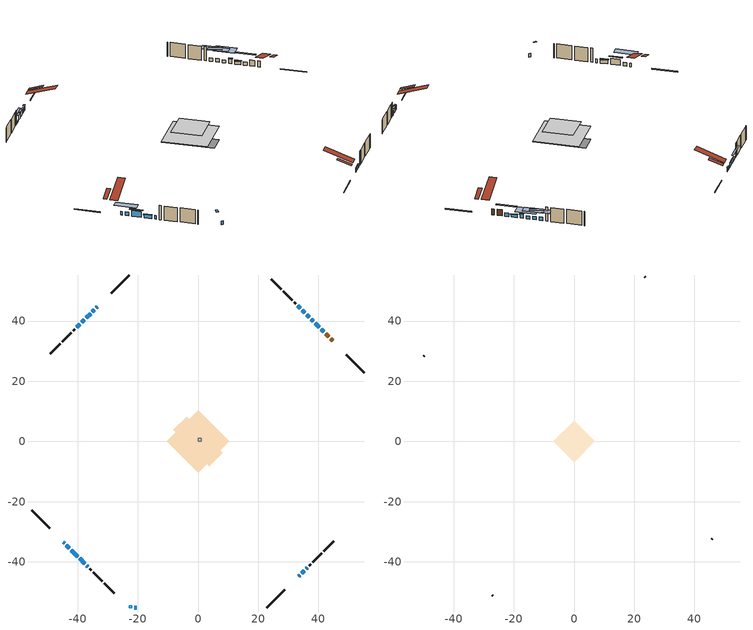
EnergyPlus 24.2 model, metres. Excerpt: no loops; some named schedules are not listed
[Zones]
conditioned space
 floor outside (Floor1 construction): -3.47,0 0,3.47 3.47,0 0,-3.47 z0
 floor adiabatic (AdiabaticFloorConstruction): -10.45,0 0,10.45 10.45,0 0,-10.45 z2.44
 floor foundation (Slab1 construction): -8.19,3.82 -3.82,8.19 8.19,-3.82 3.82,-8.19 z0
 wall outside (RimJoist1 construction): 22.91,-55.31 28.89,-49.33 / -55.31,-22.91 -49.33,-28.89 / -22.91,55.31 -28.89,49.33 / 55.31,22.91 49.33,28.89 z0:0.3
 wall outside (AdiabaticWallConstruction 1): 44.72,33.5 44.15,34.07 / 43.49,34.73 42.42,35.8 z0:2.03
 wall outside (AdiabaticWallConstruction): -44.72,-33.5 -44.34,-33.87 / -43.69,-34.53 -42.83,-35.39 / -39.36,-38.86 -37.63,-40.58 / -36.98,-41.24 -36.56,-41.65 / -21.12,-55.31 -20.35,-55.31 z0:1.22; 41.76,36.46 40.93,37.28 / 35.4,42.82 34.61,43.61 / 33.95,44.26 33.13,45.09 z0:1.17; -33.5,44.72 -33.79,44.43 / 33.5,-44.72 33.79,-44.43 / 34.44,-43.78 35.27,-42.95 / 38.33,39.89 37.54,40.68 z0:1.47; 40.28,37.94 38.98,39.23 / 35.92,-42.29 36.32,-41.9 / 36.88,41.33 36.06,42.16 z0:1.02; -34.44,43.78 -35.05,43.16 z0:1.07; -35.71,42.51 -37.08,41.14 / -37.73,40.48 -38.63,39.58 z0:1.52; -42.17,-36.05 -40.01,-38.2 z0:2.03; -39.29,38.93 -40.33,37.89 z0:0.46
 wall outside (Wall1 construction): 36.98,-41.24 37.46,-40.76 / -35.91,-42.31 -35.43,-42.79 / -40.99,37.23 -41.47,36.75 / 32.47,45.75 31.99,46.23 z0:4.88
 wall outside (Wall2 construction): 38.11,-40.1 41.08,-37.14 / -34.77,-43.45 -31.8,-46.42 / -42.12,36.09 -45.09,33.12 / 31.33,46.88 28.36,49.85 z0:4.88
 wall outside (Wall3 construction): 41.74,-36.48 45.12,-33.1 / -31.14,-47.07 -27.76,-50.45 / -45.75,32.47 -49.13,29.09 / 27.71,50.51 24.33,53.89 z0:4.88
 window (WindowConstruction 17): -44.72,-33.5 -44.35,-33.87 z0:1.22
 window (WindowConstruction 4): 41.76,36.46 40.93,37.28 z0:1.17
 window (WindowConstruction 5): -43.69,-34.53 -42.83,-35.39 z0:1.22
 window (WindowConstruction 6): -33.5,44.72 -33.78,44.43 z0:1.47
 window (WindowConstruction 7): 40.28,37.94 38.98,39.23 z0:1.01
 window (WindowConstruction 8): -34.44,43.77 -35.05,43.16 z0:1.07
 window (WindowConstruction 9): -35.71,42.51 -37.08,41.14 z0:1.52
 window (WindowConstruction 10): -37.73,40.48 -38.63,39.59 z0:1.52
 window (WindowConstruction 11): 33.5,-44.72 33.78,-44.43 z0:1.47
 window (WindowConstruction 12): 34.44,-43.77 35.27,-42.95 z0:1.47
 window (WindowConstruction 13): 35.92,-42.29 36.32,-41.9 z0:1.01
 window (WindowConstruction 14): -42.17,-36.05 -40.01,-38.2 z0:2.03
 window (WindowConstruction 15): -39.36,-38.86 -37.63,-40.58 z0:1.22
 window (WindowConstruction 16): 38.33,39.89 37.54,40.68 z0:1.47
 window (WindowConstruction 18): -36.98,-41.24 -36.56,-41.65 z0:1.22
 window (WindowConstruction 19): -21.12,-55.31 -20.36,-55.31 z0:1.22
 window (WindowConstruction): 36.88,41.34 36.06,42.16 z0:1.01
 window (WindowConstruction 1): 35.4,42.82 34.61,43.61 z0:1.17
 window (WindowConstruction 2): 33.95,44.26 33.13,45.09 z0:1.17
 window (WindowConstruction 3): -39.29,38.93 -40.33,37.89 z0:0.46
 door (Door): 44.72,33.5 44.15,34.07 z0:2.03
 door (Door 1): 43.49,34.73 42.42,35.8 z0:2.03
 ceiling adiabatic (AdiabaticFloorConstruction): 0,-10.45 10.45,0 0,10.45 -10.45,0 z2.44
 roof outside (Roof1 construction): 30.4,-47.82,4.88 27.17,-44.6,6.4 26.32,-45.45,6.4 29.55,-48.67,4.88; -47.82,-30.4,4.88 -44.6,-27.17,6.4 -45.45,-26.32,6.4 -48.67,-29.55,4.88; -30.4,47.82,4.88 -27.17,44.6,6.4 -26.32,45.45,6.4 -29.55,48.67,4.88; 47.82,30.4,4.88 44.6,27.17,6.4 45.45,26.32,6.4 48.67,29.55,4.88
 roof outside (AdiabaticRoofConstruction): -22.05,-55.31,4.88 -22.05,-54.49,5.15 -22.91,-54.49,5.15 -22.91,-55.31,4.88
 skylight (SkylightConstruction): -22.05,-55.31,4.88 -22.05,-54.49,5.15 -22.91,-54.49,5.15 -22.91,-55.31,4.88
furnace airloop ret air zone
 floor adiabatic (AdiabaticConst): 0,0 0,1 1,1 1,0 z0
 wall adiabatic (AdiabaticConst): 0,1 0,0 1,0 1,1 0,1 z0:1
 ceiling adiabatic (AdiabaticConst): 1,0 1,1 0,1 0,0 z1
attic - vented
 floor to conditioned space (Floor2 construction Reversed): -6.97,0 0,6.97 6.97,0 0,-6.97 z4.88
 wall outside (Wall4 construction): 45.78,-32.44 45.88,-32.34 / -27.11,-51.11 -27,-51.21 / -49.79,28.43 -49.89,28.32 / 23.67,54.55 23.57,54.65 z0:4.88
 roof outside (Roof2 construction): 32.84,-45.38,4.88 26.05,-38.59,8.08 24.27,-40.38,8.08 31.05,-47.16,4.88; -45.38,-32.84,4.88 -38.59,-26.05,8.08 -40.38,-24.27,8.08 -47.16,-31.05,4.88; -32.84,45.38,4.88 -26.05,38.59,8.08 -24.27,40.38,8.08 -31.05,47.16,4.88; 45.38,32.84,4.88 38.59,26.05,8.08 40.38,24.27,8.08 47.16,31.05,4.88
shading: 39,39.22 43.7,34.52 44.13,34.95 39.43,39.65 z3.91; -40.67,-37.55 -45.85,-32.37 -47.57,-34.1 -42.4,-39.27 z4.27; -33.89,44.33 -33.39,44.82 -33.82,45.25 -34.32,44.76 z1.62; 38.88,39.34 40.38,37.83 40.81,38.26 39.31,39.77 z1.16; -35.16,43.06 -34.34,43.88 -34.77,44.31 -35.59,43.49 z1.22; -37.18,41.04 -35.6,42.61 -36.03,43.04 -37.61,41.47 z1.67; -38.74,39.48 -37.63,40.59 -38.06,41.02 -39.17,39.91 z1.67; 33.89,-44.33 33.39,-44.82 33.82,-45.25 34.32,-44.76 z1.62; 35.37,-42.84 34.34,-43.88 34.77,-44.31 35.8,-43.27 z1.62; 36.42,-41.79 35.82,-42.4 36.25,-42.83 36.86,-42.22 z1.16; -39.58,-38.63 -42.6,-35.62 -43.03,-36.05 -40.01,-39.06 z2.64; -37.53,-40.69 -39.46,-38.75 -39.89,-39.18 -37.96,-41.12 z1.37; 37.43,40.78 38.43,39.78 38.86,40.21 37.86,41.21 z1.62; 34.12,44.1 38.82,39.4 41.41,41.99 36.71,46.69 z3.76; 32.67,45.54 37.34,40.88 39.06,42.61 34.4,47.27 z3.91; 31.19,47.03 35.89,42.33 37.62,44.05 32.92,48.75 z3.91; -42.27,35.95 -37.35,40.87 -37.78,41.3 -42.7,36.38 z3.2
[Building]
Building 1: Terrain=Suburbs
[Site:Location]
Comox AP_BC: Latitude {deg}=49.72; Longitude {deg}=-124.9; Time Zone {hr}=-8; Elevation {m}=26; Keep Site Location Information=Yes
[Site:GroundTemperature:Shallow]
7.68431, 6.60511, 6.51868, 7.03082, 9.08677, 11.1331, 12.9072, 14.0311, 14.1265, 13.2125, 11.4836, 9.50004
[Site:WaterMainsTemperature]
Calculation Method=Schedule; Temperature Schedule=mains temperature schedule
[Material] Roughness=Rough; Thermal Absorptance=0.9
Name | Thickness {m} | Conductivity {W/m-K} | Density {kg/m3} | Specific Heat {J/kg-K} | Solar Absorptance | Visible Absorptance
asphalt or fiberglass shingles | 0.00635 | 0.162714 | 1121.4 | 1465.45 | 0.4 | 0.4
asphalt or fiberglass shingles 1 | 0.00635 | 0.162714 | 1121.4 | 1465.45 | 0.7 | 0.7
ceiling loosefill ins | 0.0846667 | 0.0480833 | 16.02 | 1046.75 | 0.7 | 0.7
ceiling stud and cavity | 0.1397 | 0.0950146 | 65.682 | 1177.47 | 0.7 | 0.7
concrete 4.0 in. | 0.1016 | 1.803125 | 2242.8 | 837.4 | 0.7 | 0.7
door material | 0.04445 | 0.053851 | 512.64 | 1214.23 | 0.7 | 0.7
floor covering | 0.0127 | 0.0433444 | 54.468 | 1339.84 | 0.6 | 0.6
floor rigid ins; roof rigid ins; wall rigid ins | 0.051816 | 0.029427 | 32.04 | 1214.23 | 0.7 | 0.7
floor rigid ins 1; roof rigid ins 1; wall rigid ins 1 | 0.512978 | 0.029427 | 32.04 | 1214.23 | 0.7 | 0.7
floor stud and cavity | 0.1397 | 0.185283 | 92.3553 | 1139.71 | 0.7 | 0.7
floor stud and cavity 1 | 0.1397 | 1.75129 | 37.0049 | 1207.88 | 0.7 | 0.7
furniture material conditioned space 1 | 0.1524 | 0.115458 | 640.8 | 1214.23 | 0.6 | 0.6
gypsum board | 0.0127 | 0.160291 | 801 | 837.4 | 0.6 | 0.6
osb sheathing 0.5 in. | 0.0127 | 0.115458 | 512.64 | 1214.23 | 0.7 | 0.7
osb sheathing 0.75 in. | 0.01905 | 0.115458 | 512.64 | 1214.23 | 0.7 | 0.7
osb sheathing 2.0 in. | 0.0508 | 0.115458 | 512.64 | 1214.23 | 0.7 | 0.7
rim joist stud and cavity | 0.0508 | 0.0451784 | 125.044 | 1163.47 | 0.6 | 0.6
roof stud and cavity | 0.2032 | 0.154737 | 78.34581 | 1123.46 | 0.7 | 0.7
roof stud and cavity 1 | 0.18415 | 1.78685 | 37.0049 | 1207.88 | 0.6 | 0.6
wall stud and cavity | 0.1397 | 0.277414 | 139.0536 | 1170.24 | 0.7 | 0.7
wall stud and cavity 1 | 0.1397 | 0.256764 | 139.0536 | 1170.24 | 0.7 | 0.7
wall stud and cavity 2 | 0.1397 | 0.253483 | 139.0536 | 1170.24 | 0.7 | 0.7
wall stud and cavity 3 | 0.0889 | 6.9971 | 50.32683 | 1063.81 | 0.6 | 0.6
wall stud and cavity 4 | 0.0889 | 0.380278 | 52.3479 | 1209.89 | 0.7 | 0.7
wall stud and cavity 5 | 0.0889 | 0.391764 | 83.0341 | 1211.67 | 0.7 | 0.7
wood siding | 0.0254 | 0.102417 | 544.68 | 1172.36 | 0.4 | 0.4
wood siding 1 | 0.00254 | 0.102417 | 544.68 | 1172.36 | 0.4 | 0.4
wood siding 2; wood siding 3; wood siding 4 | 0.0254 | 0.102417 | 544.68 | 1172.36 | 0.7 | 0.7
[Material:NoMass]
Adiabatic: Roughness=Rough; Thermal Resistance {m2-K/W}=176.1; Thermal Absorptance=0.9; Solar Absorptance=0.7; Visible Absorptance=0.7
[WindowMaterial:SimpleGlazingSystem]
Name | U-Factor {W/m2-K} | Solar Heat Gain Coefficient
SkylightMaterial | 2.05448 | 0.5805
WindowMaterial | 2.33479 | 0.51
WindowMaterial 1 | 2.47447 | 0.45
WindowMaterial 10 | 2.04351 | 0.63
WindowMaterial 11 | 2.5074 | 0.43
WindowMaterial 12 | 2.03159 | 0.62
WindowMaterial 13 | 2.20477 | 0.58
WindowMaterial 14 | 5.67857 | 0.55
WindowMaterial 15 | 4.19945 | 0.66
WindowMaterial 16 | 4.0064 | 0.67
WindowMaterial 2 | 2.07304 | 0.62
WindowMaterial 3 | 2.27347 | 0.56
WindowMaterial 4 | 2.31265 | 0.52
WindowMaterial 5 | 2.29278 | 0.53
WindowMaterial 6 | 2.3206 | 0.54
WindowMaterial 7 | 2.225776 | 0.55
WindowMaterial 8 | 2.39214 | 0.49
WindowMaterial 9 | 2.07133 | 0.62
[Construction]
AdiabaticConst: Adiabatic
AdiabaticFloorConstruction: floor stud and cavity 1, floor rigid ins 1, osb sheathing 0.75 in., floor covering
AdiabaticRoofConstruction: asphalt or fiberglass shingles 1, roof rigid ins 1, osb sheathing 0.75 in., roof stud and cavity 1
AdiabaticWallConstruction: wood siding 3, wall rigid ins 1, wall stud and cavity 4, gypsum board
AdiabaticWallConstruction 1: wood siding 4, wall rigid ins 1, wall stud and cavity 4, gypsum board
Door; Door 1: door material
Floor1 construction: floor stud and cavity, floor rigid ins, osb sheathing 0.75 in., floor covering
Floor2 construction Reversed: gypsum board, ceiling stud and cavity, ceiling loosefill ins
furniture construction conditioned space 1: furniture material conditioned space 1
PartitionWallConstruction: gypsum board, wall stud and cavity 5, gypsum board
RimJoist1 construction: wood siding 2, osb sheathing 2.0 in., rim joist stud and cavity
Roof1 construction: asphalt or fiberglass shingles, roof rigid ins, osb sheathing 0.75 in., roof stud and cavity, gypsum board
Roof2 construction: asphalt or fiberglass shingles
SkylightConstruction: SkylightMaterial
Slab1 construction: concrete 4.0 in.
Wall1 construction: wood siding, wall rigid ins, osb sheathing 0.5 in., wall stud and cavity, gypsum board
Wall2 construction: wood siding, wall rigid ins, osb sheathing 0.5 in., wall stud and cavity 1, gypsum board
Wall3 construction: wood siding, wall rigid ins, osb sheathing 0.5 in., wall stud and cavity 2, gypsum board
Wall4 construction: wood siding 1, wall stud and cavity 3
WindowConstruction: WindowMaterial
WindowConstruction 1: WindowMaterial 1
WindowConstruction 10; WindowConstruction 7: WindowMaterial 7
WindowConstruction 11; WindowConstruction 6: WindowMaterial 6
WindowConstruction 12: WindowMaterial 10
WindowConstruction 13: WindowMaterial 11
WindowConstruction 14: WindowMaterial 12
WindowConstruction 15; WindowConstruction 5: WindowMaterial 5
WindowConstruction 16: WindowMaterial 13
WindowConstruction 17: WindowMaterial 14
WindowConstruction 18: WindowMaterial 15
WindowConstruction 19: WindowMaterial 16
WindowConstruction 2: WindowMaterial 2
WindowConstruction 3: WindowMaterial 3
WindowConstruction 4: WindowMaterial 4
WindowConstruction 8: WindowMaterial 8
WindowConstruction 9: WindowMaterial 9
[Zone] Multiplier=1
Name | Volume {m3} | Part of Total Floor Area
attic - vented | 50.9984 | Yes
conditioned space | 569 | Yes
furnace airloop ret air zone | 1 | No
[Space]
Name | Zone | Volume {m3} | Space Type
attic - vented 1 | attic - vented | 50.9984
conditioned space 1 | conditioned space | 569
furnace airloop ret air space | furnace airloop ret air zone |  | Plenum Space Type
[OtherEquipment] Design Level Calculation Method=EquipmentLevel
Name | Fuel Type | Zone or ZoneList or Space or SpaceList | Schedule | Design Level {W} | Fraction Latent | Fraction Radiant | Fraction Lost
furnace airloop_0 RetCondToDZ; furnace airloop_0 SupCondToDZ; furnace airloop_0 SupSensLkToDZ | None | attic - vented 1 | Always On Discrete | 0 | 0 | 0 | 0
furnace airloop_0 SupLatLkToDZ | None | attic - vented 1 | Always On Discrete | 0 | 1 | 0 | 0
clothes dryer 1 | Electricity | conditioned space 1 | clothes dryer schedule | 0 | 0.015 | 0.081 | 0.85
cooking range 1 | Electricity | conditioned space 1 | cooking range schedule | 0 | 0.08 | 0.432 | 0.2
furnace airloop_0 SupCondToLv; furnace airloop_0 SupSensLkToCond; mech vent house fan sensible load | None | conditioned space 1 | Always On Discrete | 0 | 0 | 0 | 0
furnace airloop_0 SupLatLkToCond; mech vent house fan latent load | None | conditioned space 1 | Always On Discrete | 0 | 1 | 0 | 0
general water use latent | None | conditioned space 1 | general water use schedule | 62.594 | 1 | 0 | 0
general water use sensible | None | conditioned space 1 | general water use schedule | -61.6891 | 0 | 0.6 | 0
water heater energy adjustment1 | Electricity | conditioned space 1 | Always On Discrete | 0.01 | 0 | 0 | 1
furnace airloop_0 RetCondToRP; furnace airloop_0 RetSensLkToRP | None | furnace airloop ret air space | Always On Discrete | 0 | 0 | 0 | 0
furnace airloop_0 RetLatLkToRP | None | furnace airloop ret air space | Always On Discrete | 0 | 1 | 0 | 0
[ZoneInfiltration:DesignFlowRate] Schedule=Always On Discrete; Design Flow Rate Calculation Method=Flow/Zone; Design Flow Rate {m3/s}=0
Name | Zone or ZoneList or Space or SpaceList
attic_vented 1 duct leakage imbalance infil flow | attic - vented 1
infil flow; natural vent flow; whole house fan flow | conditioned space 1
[ZoneInfiltration:EffectiveLeakageArea]
infil attic - vented 1: Zone or Space=attic - vented 1; Schedule=Always On Discrete; Effective Air Leakage Area {cm2}=4160.86; Stack Coefficient=0.000561623; Wind Coefficient=1.60119e-05
[ZoneMixing] Schedule=Always On Continuous; Design Flow Rate Calculation Method=Flow/Zone; Design Flow Rate {m3/s}=0
Name | Zone or Space | Source Zone or Space
furnace airloop_0 ZoneMixCondToDZ mix; whole house fan mix | attic - vented | conditioned space
furnace airloop_0 ZoneMixDZToCond mix | conditioned space | attic - vented
[SurfaceProperty:ExposedFoundationPerimeter]
Slab1: Exposed Perimeter Calculation Method=TotalExposedPerimeter; Total Exposed Perimeter {m}=46.331
[InternalMass] Zone or ZoneList=conditioned space; Space or SpaceList=conditioned space 1
Name | Construction | Surface Area {m2}
furniture mass conditioned space 1 | furniture construction conditioned space 1 | 138.932
partition wall mass | PartitionWallConstruction | 347.331
[Lights]
interior lighting: Zone or ZoneList or Space or SpaceList=conditioned space 1; Schedule=interior lighting schedule; Design Level Calculation Method=LightingLevel; Lighting Level {W}=343.2; Return Air Fraction=0; Fraction Radiant=0.6; Fraction Visible=0.2; Fraction Replaceable=1
[People]
occupants: Zone or ZoneList or Space or SpaceList=conditioned space 1; Number of People Schedule=occupants schedule; Number of People Calculation Method=People; Number of People=3; Fraction Radiant=0.314171; Sensible Heat Fraction=0.56303; Activity Level Schedule=occupants activity schedule; Carbon Dioxide Generation Rate {m3/s-W}=0; Enable ASHRAE 55 Comfort Warnings=No; Mean Radiant Temperature Calculation Type=EnclosureAveraged
[ElectricEquipment] Zone or ZoneList or Space or SpaceList=conditioned space 1; Design Level Calculation Method=EquipmentLevel
Name | Schedule | Design Level {W} | Fraction Latent | Fraction Radiant | Fraction Lost
clothes dryer | clothes dryer schedule | 140.772 | 0.015 | 0.081 | 0.85
clothes washer | clothes washer schedule | 32.1985 | 0.03 | 0.162 | 0.7
cooking range | cooking range schedule | 215.147 | 0.08 | 0.432 | 0.2
dishwasher | dishwasher schedule | 66.8632 | 0.3 | 0.18 | 0.4
fridge | fridge schedule | 72.9452 | 0 | 0.6 | 0
mech vent bath fan 0 | mech vent bath fan 0 schedule | 50.2 | 0 | 0 | 1
mech vent bath fan 1 | mech vent bath fan 1 schedule | 50.2 | 0 | 0 | 1
mech vent bath fan 2 | mech vent bath fan 2 schedule | 50.2 | 0 | 0 | 1
mech vent house fan | mech vent house fan schedule | 0 | 0 | 0 | 1
mech vent house fan cfis | mech vent house fan cfis schedule | 0 | 0 | 0 | 0
mech vent range fan 0 | mech vent range fan 0 schedule | 57 | 0 | 0 | 1
misc plug loads | misc plug loads schedule | 494.7 | 0.045 | 0.513 | 0.1
whole house fan | Always On Discrete | 0 | 0 | 0 | 1
[SpaceList]
Plenum Space Type: furnace airloop ret air space
[AirLoopHVAC:ReturnPlenum]
Air Loop HVAC Return Plenum 1: Zone=furnace airloop ret air zone
[Foundation:Kiva]
Foundation Kiva 1: Initial Indoor Air Temperature {C}=18; Wall Height Above Grade {m}=0.1016; Wall Depth Below Slab {m}=0.2032
[Foundation:Kiva:Settings]
Soil Conductivity {W/m-K}=0.849921; Soil Density {kg/m3}=1842.3; Soil Specific Heat {J/kg-K}=418.7; Ground Solar Absorptivity=0.9; Ground Thermal Absorptivity=0.9; Ground Surface Roughness {m}=0.03; Far-Field Width {m}=40; Deep-Ground Boundary Condition=ZeroFlux; Deep-Ground Depth {m}=40; Minimum Cell Dimension {m}=0.2; Maximum Cell Growth Coefficient=3; Simulation Timestep=Timestep
[Exterior:Lights]
exterior lighting: Schedule=exterior lighting schedule; Design Level {W}=75.6
[EnergyManagementSystem:Sensor] Output:Variable or Output:Meter Index Key=attic - vented
Name | Output:Variable or Output:Meter
furnace_airloop_0_DZ_T_s | Zone Air Temperature
furnace_airloop_0_DZ_W_s | Zone Mean Air Humidity Ratio
[Schedule:Constant]
Name | Hourly Value
Always On Discrete; Always On Continuous; mech vent house fan schedule; mech vent house fan cfis schedule | 1
occupants activity schedule | 117.228
fridge schedule | 0
[Schedule:Week:Daily]
interior lighting schedule Week Rule - Jan1-Jan27: interior lighting schedule day, interior lighting schedule day, interior lighting schedule day, interior lighting schedule day, interior lighting schedule day, interior lighting schedule day, interior lighting schedule day, interior lighting schedule default day, interior lighting schedule default day, interior lighting schedule default day, interior lighting schedule default day, interior lighting schedule default day
interior lighting schedule Week Rule - Jan28-Feb3: interior lighting schedule day, interior lighting schedule day, interior lighting schedule day, interior lighting schedule day, interior lighting schedule day 1, interior lighting schedule day 1, interior lighting schedule day 1, interior lighting schedule default day, interior lighting schedule default day, interior lighting schedule default day, interior lighting schedule default day, interior lighting schedule default day
interior lighting schedule Week Rule - Feb4-Feb24: interior lighting schedule day 1, interior lighting schedule day 1, interior lighting schedule day 1, interior lighting schedule day 1, interior lighting schedule day 1, interior lighting schedule day 1, interior lighting schedule day 1, interior lighting schedule default day, interior lighting schedule default day, interior lighting schedule default day, interior lighting schedule default day, interior lighting schedule default day
interior lighting schedule Week Rule - Feb25-Mar3: interior lighting schedule day 1, interior lighting schedule day 1, interior lighting schedule day 1, interior lighting schedule day 1, interior lighting schedule day 2, interior lighting schedule day 2, interior lighting schedule day 2, interior lighting schedule default day, interior lighting schedule default day, interior lighting schedule default day, interior lighting schedule default day, interior lighting schedule default day
interior lighting schedule Week Rule - Mar4-Mar31: interior lighting schedule day 2, interior lighting schedule day 2, interior lighting schedule day 2, interior lighting schedule day 2, interior lighting schedule day 2, interior lighting schedule day 2, interior lighting schedule day 2, interior lighting schedule default day, interior lighting schedule default day, interior lighting schedule default day, interior lighting schedule default day, interior lighting schedule default day
interior lighting schedule Week Rule - Apr1-Apr28: interior lighting schedule day 3, interior lighting schedule day 3, interior lighting schedule day 3, interior lighting schedule day 3, interior lighting schedule day 3, interior lighting schedule day 3, interior lighting schedule day 3, interior lighting schedule default day, interior lighting schedule default day, interior lighting schedule default day, interior lighting schedule default day, interior lighting schedule default day
interior lighting schedule Week Rule - Apr29-May5: interior lighting schedule day 3, interior lighting schedule day 3, interior lighting schedule day 4, interior lighting schedule day 4, interior lighting schedule day 4, interior lighting schedule day 4, interior lighting schedule day 4, interior lighting schedule default day, interior lighting schedule default day, interior lighting schedule default day, interior lighting schedule default day, interior lighting schedule default day
interior lighting schedule Week Rule - May6-May26: interior lighting schedule day 4, interior lighting schedule day 4, interior lighting schedule day 4, interior lighting schedule day 4, interior lighting schedule day 4, interior lighting schedule day 4, interior lighting schedule day 4, interior lighting schedule default day, interior lighting schedule default day, interior lighting schedule default day, interior lighting schedule default day, interior lighting schedule default day
interior lighting schedule Week Rule - May27-Jun2: interior lighting schedule day 4, interior lighting schedule day 4, interior lighting schedule day 4, interior lighting schedule day 4, interior lighting schedule day 4, interior lighting schedule day 5, interior lighting schedule day 5, interior lighting schedule default day, interior lighting schedule default day, interior lighting schedule default day, interior lighting schedule default day, interior lighting schedule default day
interior lighting schedule Week Rule - Jun3-Jun30: interior lighting schedule day 5, interior lighting schedule day 5, interior lighting schedule day 5, interior lighting schedule day 5, interior lighting schedule day 5, interior lighting schedule day 5, interior lighting schedule day 5, interior lighting schedule default day, interior lighting schedule default day, interior lighting schedule default day, interior lighting schedule default day, interior lighting schedule default day
interior lighting schedule Week Rule - Jul1-Jul28: interior lighting schedule day 6, interior lighting schedule day 6, interior lighting schedule day 6, interior lighting schedule day 6, interior lighting schedule day 6, interior lighting schedule day 6, interior lighting schedule day 6, interior lighting schedule default day, interior lighting schedule default day, interior lighting schedule default day, interior lighting schedule default day, interior lighting schedule default day
interior lighting schedule Week Rule - Jul29-Aug4: interior lighting schedule day 6, interior lighting schedule day 6, interior lighting schedule day 6, interior lighting schedule day 7, interior lighting schedule day 7, interior lighting schedule day 7, interior lighting schedule day 7, interior lighting schedule default day, interior lighting schedule default day, interior lighting schedule default day, interior lighting schedule default day, interior lighting schedule default day
interior lighting schedule Week Rule - Aug5-Aug25: interior lighting schedule day 7, interior lighting schedule day 7, interior lighting schedule day 7, interior lighting schedule day 7, interior lighting schedule day 7, interior lighting schedule day 7, interior lighting schedule day 7, interior lighting schedule default day, interior lighting schedule default day, interior lighting schedule default day, interior lighting schedule default day, interior lighting schedule default day
interior lighting schedule Week Rule - Aug26-Sep1: interior lighting schedule day 7, interior lighting schedule day 7, interior lighting schedule day 7, interior lighting schedule day 7, interior lighting schedule day 7, interior lighting schedule day 7, interior lighting schedule day 8, interior lighting schedule default day, interior lighting schedule default day, interior lighting schedule default day, interior lighting schedule default day, interior lighting schedule default day
interior lighting schedule Week Rule - Sep2-Sep29: interior lighting schedule day 8, interior lighting schedule day 8, interior lighting schedule day 8, interior lighting schedule day 8, interior lighting schedule day 8, interior lighting schedule day 8, interior lighting schedule day 8, interior lighting schedule default day, interior lighting schedule default day, interior lighting schedule default day, interior lighting schedule default day, interior lighting schedule default day
interior lighting schedule Week Rule - Sep30-Oct6: interior lighting schedule day 8, interior lighting schedule day 9, interior lighting schedule day 9, interior lighting schedule day 9, interior lighting schedule day 9, interior lighting schedule day 9, interior lighting schedule day 9, interior lighting schedule default day, interior lighting schedule default day, interior lighting schedule default day, interior lighting schedule default day, interior lighting schedule default day
interior lighting schedule Week Rule - Oct7-Oct27: interior lighting schedule day 9, interior lighting schedule day 9, interior lighting schedule day 9, interior lighting schedule day 9, interior lighting schedule day 9, interior lighting schedule day 9, interior lighting schedule day 9, interior lighting schedule default day, interior lighting schedule default day, interior lighting schedule default day, interior lighting schedule default day, interior lighting schedule default day
interior lighting schedule Week Rule - Oct28-Nov3: interior lighting schedule day 9, interior lighting schedule day 9, interior lighting schedule day 9, interior lighting schedule day 9, interior lighting schedule day 10, interior lighting schedule day 10, interior lighting schedule day 10, interior lighting schedule default day, interior lighting schedule default day, interior lighting schedule default day, interior lighting schedule default day, interior lighting schedule default day
interior lighting schedule Week Rule - Nov4-Nov24: interior lighting schedule day 10, interior lighting schedule day 10, interior lighting schedule day 10, interior lighting schedule day 10, interior lighting schedule day 10, interior lighting schedule day 10, interior lighting schedule day 10, interior lighting schedule default day, interior lighting schedule default day, interior lighting schedule default day, interior lighting schedule default day, interior lighting schedule default day
interior lighting schedule Week Rule - Nov25-Dec1: interior lighting schedule day 10, interior lighting schedule day 10, interior lighting schedule day 10, interior lighting schedule day 10, interior lighting schedule day 10, interior lighting schedule day 10, interior lighting schedule day 11, interior lighting schedule default day, interior lighting schedule default day, interior lighting schedule default day, interior lighting schedule default day, interior lighting schedule default day
interior lighting schedule Week Rule - Dec2-Dec31: interior lighting schedule day 11, interior lighting schedule day 11, interior lighting schedule day 11, interior lighting schedule day 11, interior lighting schedule day 11, interior lighting schedule day 11, interior lighting schedule day 11, interior lighting schedule default day, interior lighting schedule default day, interior lighting schedule default day, interior lighting schedule default day, interior lighting schedule default day
occupants schedule Week Rule - Jan1-Dec31: occupants schedule day, occupants schedule day, occupants schedule day, occupants schedule day, occupants schedule day, occupants schedule day, occupants schedule day, occupants schedule default day, occupants schedule default day, occupants schedule default day, occupants schedule default day, occupants schedule default day
clothes dryer schedule Week Rule - Jan1-Dec31: clothes dryer schedule day, clothes dryer schedule day, clothes dryer schedule day, clothes dryer schedule day, clothes dryer schedule day, clothes dryer schedule day, clothes dryer schedule day, clothes dryer schedule default day, clothes dryer schedule default day, clothes dryer schedule default day, clothes dryer schedule default day, clothes dryer schedule default day
clothes washer schedule Week Rule - Jan1-Dec31: clothes washer schedule day, clothes washer schedule day, clothes washer schedule day, clothes washer schedule day, clothes washer schedule day, clothes washer schedule day, clothes washer schedule day, clothes washer schedule default day, clothes washer schedule default day, clothes washer schedule default day, clothes washer schedule default day, clothes washer schedule default day
cooking range schedule Week Rule - Jan1-Dec31: cooking range schedule day, cooking range schedule day, cooking range schedule day, cooking range schedule day, cooking range schedule day, cooking range schedule day, cooking range schedule day, cooking range schedule default day, cooking range schedule default day, cooking range schedule default day, cooking range schedule default day, cooking range schedule default day
dishwasher schedule Week Rule - Jan1-Dec31: dishwasher schedule day, dishwasher schedule day, dishwasher schedule day, dishwasher schedule day, dishwasher schedule day, dishwasher schedule day, dishwasher schedule day, dishwasher schedule default day, dishwasher schedule default day, dishwasher schedule default day, dishwasher schedule default day, dishwasher schedule default day
mech vent bath fan 0 schedule Week Rule - Jan1-Dec31: mech vent bath fan 0 schedule day, mech vent bath fan 0 schedule day, mech vent bath fan 0 schedule day, mech vent bath fan 0 schedule day, mech vent bath fan 0 schedule day, mech vent bath fan 0 schedule day, mech vent bath fan 0 schedule day, mech vent bath fan 0 schedule default day, mech vent bath fan 0 schedule default day, mech vent bath fan 0 schedule default day, mech vent bath fan 0 schedule default day, mech vent bath fan 0 schedule default day
mech vent bath fan 1 schedule Week Rule - Jan1-Dec31: mech vent bath fan 1 schedule day, mech vent bath fan 1 schedule day, mech vent bath fan 1 schedule day, mech vent bath fan 1 schedule day, mech vent bath fan 1 schedule day, mech vent bath fan 1 schedule day, mech vent bath fan 1 schedule day, mech vent bath fan 1 schedule default day, mech vent bath fan 1 schedule default day, mech vent bath fan 1 schedule default day, mech vent bath fan 1 schedule default day, mech vent bath fan 1 schedule default day
mech vent bath fan 2 schedule Week Rule - Jan1-Dec31: mech vent bath fan 2 schedule day, mech vent bath fan 2 schedule day, mech vent bath fan 2 schedule day, mech vent bath fan 2 schedule day, mech vent bath fan 2 schedule day, mech vent bath fan 2 schedule day, mech vent bath fan 2 schedule day, mech vent bath fan 2 schedule default day, mech vent bath fan 2 schedule default day, mech vent bath fan 2 schedule default day, mech vent bath fan 2 schedule default day, mech vent bath fan 2 schedule default day
mech vent range fan 0 schedule Week Rule - Jan1-Dec31: mech vent range fan 0 schedule day, mech vent range fan 0 schedule day, mech vent range fan 0 schedule day, mech vent range fan 0 schedule day, mech vent range fan 0 schedule day, mech vent range fan 0 schedule day, mech vent range fan 0 schedule day, mech vent range fan 0 schedule default day, mech vent range fan 0 schedule default day, mech vent range fan 0 schedule default day, mech vent range fan 0 schedule default day, mech vent range fan 0 schedule default day
misc plug loads schedule Week Rule - Jan1-Dec31: misc plug loads schedule day, misc plug loads schedule day, misc plug loads schedule day, misc plug loads schedule day, misc plug loads schedule day, misc plug loads schedule day, misc plug loads schedule day, misc plug loads schedule default day, misc plug loads schedule default day, misc plug loads schedule default day, misc plug loads schedule default day, misc plug loads schedule default day
general water use schedule Week Rule - Jan1-Dec31: general water use schedule day, general water use schedule day, general water use schedule day, general water use schedule day, general water use schedule day, general water use schedule day, general water use schedule day, general water use schedule default day, general water use schedule default day, general water use schedule default day, general water use schedule default day, general water use schedule default day
[Schedule:Year]
interior lighting schedule: interior lighting schedule Week Rule - Jan1-Jan27, 1, 1, 1, 27, interior lighting schedule Week Rule - Jan28-Feb3, 1, 28, 2, 3, interior lighting schedule Week Rule - Feb4-Feb24, 2, 4, 2, 24, interior lighting schedule Week Rule - Feb25-Mar3, 2, 25, 3, 3, interior lighting schedule Week Rule - Mar4-Mar31, 3, 4, 3, 31, interior lighting schedule Week Rule - Apr1-Apr28, 4, 1, 4, 28, interior lighting schedule Week Rule - Apr29-May5, 4, 29, 5, 5, interior lighting schedule Week Rule - May6-May26, 5, 6, 5, 26, interior lighting schedule Week Rule - May27-Jun2, 5, 27, 6, 2, interior lighting schedule Week Rule - Jun3-Jun30, 6, 3, 6, 30, interior lighting schedule Week Rule - Jul1-Jul28, 7, 1, 7, 28, interior lighting schedule Week Rule - Jul29-Aug4, 7, 29, 8, 4, interior lighting schedule Week Rule - Aug5-Aug25, 8, 5, 8, 25, interior lighting schedule Week Rule - Aug26-Sep1, 8, 26, 9, 1, interior lighting schedule Week Rule - Sep2-Sep29, 9, 2, 9, 29, interior lighting schedule Week Rule - Sep30-Oct6, 9, 30, 10, 6, interior lighting schedule Week Rule - Oct7-Oct27, 10, 7, 10, 27, interior lighting schedule Week Rule - Oct28-Nov3, 10, 28, 11, 3, interior lighting schedule Week Rule - Nov4-Nov24, 11, 4, 11, 24, interior lighting schedule Week Rule - Nov25-Dec1, 11, 25, 12, 1, interior lighting schedule Week Rule - Dec2-Dec31, 12, 2, 12, 31
occupants schedule: occupants schedule Week Rule - Jan1-Dec31, 1, 1, 12, 31
clothes dryer schedule: clothes dryer schedule Week Rule - Jan1-Dec31, 1, 1, 12, 31
clothes washer schedule: clothes washer schedule Week Rule - Jan1-Dec31, 1, 1, 12, 31
cooking range schedule: cooking range schedule Week Rule - Jan1-Dec31, 1, 1, 12, 31
dishwasher schedule: dishwasher schedule Week Rule - Jan1-Dec31, 1, 1, 12, 31
mech vent bath fan 0 schedule: mech vent bath fan 0 schedule Week Rule - Jan1-Dec31, 1, 1, 12, 31
mech vent bath fan 1 schedule: mech vent bath fan 1 schedule Week Rule - Jan1-Dec31, 1, 1, 12, 31
mech vent bath fan 2 schedule: mech vent bath fan 2 schedule Week Rule - Jan1-Dec31, 1, 1, 12, 31
mech vent range fan 0 schedule: mech vent range fan 0 schedule Week Rule - Jan1-Dec31, 1, 1, 12, 31
misc plug loads schedule: misc plug loads schedule Week Rule - Jan1-Dec31, 1, 1, 12, 31
general water use schedule: general water use schedule Week Rule - Jan1-Dec31, 1, 1, 12, 31
exterior lighting schedule: exterior lighting schedule Week Rule - Jan1-Jan27, 1, 1, 1, 27, exterior lighting schedule Week Rule - Jan28-Feb3, 1, 28, 2, 3, exterior lighting schedule Week Rule - Feb4-Feb24, 2, 4, 2, 24, exterior lighting schedule Week Rule - Feb25-Mar3, 2, 25, 3, 3, exterior lighting schedule Week Rule - Mar4-Mar31, 3, 4, 3, 31, exterior lighting schedule Week Rule - Apr1-Apr28, 4, 1, 4, 28, exterior lighting schedule Week Rule - Apr29-May5, 4, 29, 5, 5, exterior lighting schedule Week Rule - May6-May26, 5, 6, 5, 26, exterior lighting schedule Week Rule - May27-Jun2, 5, 27, 6, 2, exterior lighting schedule Week Rule - Jun3-Jun30, 6, 3, 6, 30, exterior lighting schedule Week Rule - Jul1-Jul28, 7, 1, 7, 28, exterior lighting schedule Week Rule - Jul29-Aug4, 7, 29, 8, 4, exterior lighting schedule Week Rule - Aug5-Aug25, 8, 5, 8, 25, exterior lighting schedule Week Rule - Aug26-Sep1, 8, 26, 9, 1, exterior lighting schedule Week Rule - Sep2-Sep29, 9, 2, 9, 29, exterior lighting schedule Week Rule - Sep30-Oct6, 9, 30, 10, 6, exterior lighting schedule Week Rule - Oct7-Oct27, 10, 7, 10, 27, exterior lighting schedule Week Rule - Oct28-Nov3, 10, 28, 11, 3, exterior lighting schedule Week Rule - Nov4-Nov24, 11, 4, 11, 24, exterior lighting schedule Week Rule - Nov25-Dec1, 11, 25, 12, 1, exterior lighting schedule Week Rule - Dec2-Dec31, 12, 2, 12, 31
[Schedule:Compact]
mains temperature schedule: Through: 01/01, For: AllDays, Until: 24:00, 11.0622, Through: 01/02, For: AllDays, Until: 24:00, 11.025, Through: 01/03, For: AllDays, Until: 24:00, 10.9883, Through: 01/04, For: AllDays, Until: 24:00, 10.9522, Through: 01/05, For: AllDays, Until: 24:00, 10.9172, Through: 01/06, For: AllDays, Until: 24:00, 10.8828, Through: 01/07, For: AllDays, Until: 24:00, 10.8494, Through: 01/08, For: AllDays, Until: 24:00, 10.8167, Through: 01/09, For: AllDays, Until: 24:00, 10.7844, Through: 01/10, For: AllDays, Until: 24:00, 10.7533, Through: 01/11, For: AllDays, Until: 24:00, 10.7228, Through: 01/12, For: AllDays, Until: 24:00, 10.6933, Through: 01/13, For: AllDays, Until: 24:00, 10.6644, Through: 01/14, For: AllDays, Until: 24:00, 10.6367, Through: 01/15, For: AllDays, Until: 24:00, 10.6094, Through: 01/16, For: AllDays, Until: 24:00, 10.5833, Through: 01/17, For: AllDays, Until: 24:00, 10.5578, Through: 01/18, For: AllDays, Until: 24:00, 10.5333, Through: 01/19, For: AllDays, Until: 24:00, 10.51, Through: 01/20, For: AllDays, Until: 24:00, 10.4872, Through: 01/21, For: AllDays, Until: 24:00, 10.465, Through: 01/22, For: AllDays, Until: 24:00, 10.4439, Through: 01/23, For: AllDays, Until: 24:00, 10.4239, Through: 01/24, For: AllDays, Until: 24:00, 10.405, Through: 01/25, For: AllDays, Until: 24:00, 10.3867, Through: 01/26, For: AllDays, Until: 24:00, 10.3694, Through: 01/27, For: AllDays, Until: 24:00, 10.3528, Through: 01/28, For: AllDays, Until: 24:00, 10.3372, Through: 01/29, For: AllDays, Until: 24:00, 10.3228, Through: 01/30, For: AllDays, Until: 24:00, 10.3094, Through: 01/31, For: AllDays, Until: 24:00, 10.2967, Through: 02/01, For: AllDays, Until: 24:00, 10.285, Through: 02/02, For: AllDays, Until: 24:00, 10.2739, Through: 02/03, For: AllDays, Until: 24:00, 10.2644, Through: 02/04, For: AllDays, Until: 24:00, 10.2556, Through: 02/05, For: AllDays, Until: 24:00, 10.2472, Through: 02/06, For: AllDays, Until: 24:00, 10.2406, Through: 02/07, For: AllDays, Until: 24:00, 10.2344, Through: 02/08, For: AllDays, Until: 24:00, 10.2294, Through: 02/09, For: AllDays, Until: 24:00, 10.225, Through: 02/10, For: AllDays, Until: 24:00, 10.2222, Through: 02/11, For: AllDays, Until: 24:00, 10.22, Through: 02/12, For: AllDays, Until: 24:00, 10.2189, Through: 02/13, For: AllDays, Until: 24:00, 10.2183, Through: 02/14, For: AllDays, Until: 24:00, 10.2194, Through: 02/15, For: AllDays, Until: 24:00, 10.2211, Through: 02/16, For: AllDays, Until: 24:00, 10.2239, Through: 02/17, For: AllDays, Until: 24:00, 10.2272, Through: 02/18, For: AllDays, Until: 24:00, 10.2322, Through: 02/19, For: AllDays, Until: 24:00, 10.2378, Through: 02/20, For: AllDays, Until: 24:00, 10.2439, Through: 02/21, For: AllDays, Until: 24:00, 10.2517, Through: 02/22, For: AllDays, Until: 24:00, 10.26, Through: 02/23, For: AllDays, Until: 24:00, 10.2694, Through: 02/24, For: AllDays, Until: 24:00, 10.28, Through: 02/25, For: AllDays, Until: 24:00, 10.2911, Through: 02/26, For: AllDays, Until: 24:00, 10.3033, Through: 02/27, For: AllDays, Until: 24:00, 10.3167, Through: 02/28, For: AllDays, Until: 24:00, 10.3306, Through: 03/01, For: AllDays, Until: 24:00, 10.3456, Through: 03/02, For: AllDays, Until: 24:00, 10.3617, Through: 03/03, For: AllDays, Until: 24:00, 10.3783, Through: 03/04, For: AllDays, Until: 24:00, 10.3961, Through: 03/05, For: AllDays, Until: 24:00, 10.415, Through: 03/06, For: AllDays, Until: 24:00, 10.435, Through: 03/07, For: AllDays, Until: 24:00, 10.4556, Through: 03/08, For: AllDays, Until: 24:00, 10.4767, Through: 03/09, For: AllDays, Until: 24:00, 10.4989, Through: 03/10, For: AllDays, Until: 24:00, 10.5222, Through: 03/11, For: AllDays, Until: 24:00, 10.5467, Through: 03/12, For: AllDays, Until: 24:00, 10.5717, Through: 03/13, For: AllDays, Until: 24:00, 10.5972, Through: 03/14, For: AllDays, Until: 24:00, 10.6239, Through: 03/15, For: AllDays, Until: 24:00, 10.6517, Through: 03/16, For: AllDays, Until: 24:00, 10.68, Through: 03/17, For: AllDays, Until: 24:00, 10.7089, Through: 03/18, For: AllDays, Until: 24:00, 10.7389, Through: 03/19, For: AllDays, Until: 24:00, 10.77, Through: 03/20, For: AllDays, Until: 24:00, 10.8017, Through: 03/21, For: AllDays, Until: 24:00, 10.8339, Through: 03/22, For: AllDays, Until: 24:00, 10.8672, Through: 03/23, For: AllDays, Until: 24:00, 10.9011, Through: 03/24, For: AllDays, Until: 24:00, 10.9361, Through: 03/25, For: AllDays, Until: 24:00, 10.9717, Through: 03/26, For: AllDays, Until: 24:00, 11.0078, Through: 03/27, For: AllDays, Until: 24:00, 11.045, Through: 03/28, For: AllDays, Until: 24:00, 11.0822, Through: 03/29, For: AllDays, Until: 24:00, 11.1211, Through: 03/30, For: AllDays, Until: 24:00, 11.16, Through: 03/31, For: AllDays, Until: 24:00, 11.2, Through: 04/01, For: AllDays, Until: 24:00, 11.2406, Through: 04/02, For: AllDays, Until: 24:00, 11.2817, Through: 04/03, For: AllDays, Until: 24:00, 11.3233, Through: 04/04, For: AllDays, Until: 24:00, 11.3656, Through: 04/05, For: AllDays, Until: 24:00, 11.4089, Through: 04/06, For: AllDays, Until: 24:00, 11.4522, Through: 04/07, For: AllDays, Until: 24:00, 11.4967, Through: 04/08, For: AllDays, Until: 24:00, 11.5417, Through: 04/09, For: AllDays, Until: 24:00, 11.5872, Through: 04/10, For: AllDays, Until: 24:00, 11.6333, Through: 04/11, For: AllDays, Until: 24:00, 11.6794, Through: 04/12, For: AllDays, Until: 24:00, 11.7267, Through: 04/13, For: AllDays, Until: 24:00, 11.7744, Through: 04/14, For: AllDays, Until: 24:00, 11.8222, Through: 04/15, For: AllDays, Until: 24:00, 11.8711, Through: 04/16, For: AllDays, Until: 24:00, 11.92, Through: 04/17, For: AllDays, Until: 24:00, 11.97, Through: 04/18, For: AllDays, Until: 24:00, 12.02, Through: 04/19, For: AllDays, Until: 24:00, 12.07, Through: 04/20, For: AllDays, Until: 24:00, 12.1211, Through: 04/21, For: AllDays, Until: 24:00, 12.1722, Through: 04/22, For: AllDays, Until: 24:00, 12.2239, Through: 04/23, For: AllDays, Until: 24:00, 12.2761, Through: 04/24, For: AllDays, Until: 24:00, 12.3283, Through: 04/25, For: AllDays, Until: 24:00, 12.3811, Through: 04/26, For: AllDays, Until: 24:00, 12.4339, Through: 04/27, For: AllDays, Until: 24:00, 12.4872, Through: 04/28, For: AllDays, Until: 24:00, 12.5411, Through: 04/29, For: AllDays, Until: 24:00, 12.595, Through: 04/30, For: AllDays, Until: 24:00, 12.6489, Through: 05/01, For: AllDays, Until: 24:00, 12.7033, Through: 05/02, For: AllDays, Until: 24:00, 12.7583, Through: 05/03, For: AllDays, Until: 24:00, 12.8133, Through: 05/04, For: AllDays, Until: 24:00, 12.8683, Through: 05/05, For: AllDays, Until: 24:00, 12.9233, Through: 05/06, For: AllDays, Until: 24:00, 12.9789, Through: 05/07, For: AllDays, Until: 24:00, 13.0344, Through: 05/08, For: AllDays, Until: 24:00, 13.09, Through: 05/09, For: AllDays, Until: 24:00, 13.1461, Through: 05/10, For: AllDays, Until: 24:00, 13.2017, Through: 05/11, For: AllDays, Until: 24:00, 13.2578, Through: 05/12, For: AllDays, Until: 24:00, 13.3139, Through: 05/13, For: AllDays, Until: 24:00, 13.37, Through: 05/14, For: AllDays, Until: 24:00, 13.4261, Through: 05/15, For: AllDays, Until: 24:00, 13.4822, Through: 05/16, For: AllDays, Until: 24:00, 13.5389, Through: 05/17, For: AllDays, Until: 24:00, 13.595, Through: 05/18, For: AllDays, Until: 24:00, 13.6511, Through: 05/19, For: AllDays, Until: 24:00, 13.7072, Through: 05/20, For: AllDays, Until: 24:00, 13.7628, Through: 05/21, For: AllDays, Until: 24:00, 13.8189, Through: 05/22, For: AllDays, Until: 24:00, 13.875, Through: 05/23, For: AllDays, Until: 24:00, 13.9306, Through: 05/24, For: AllDays, Until: 24:00, 13.9861, Through: 05/25, For: AllDays, Until: 24:00, 14.0417, Through: 05/26, For: AllDays, Until: 24:00, 14.0967, Through: 05/27, For: AllDays, Until: 24:00, 14.1517, Through: 05/28, For: AllDays, Until: 24:00, 14.2067, Through: 05/29, For: AllDays, Until: 24:00, 14.2611, Through: 05/30, For: AllDays, Until: 24:00, 14.3156, Through: 05/31, For: AllDays, Until: 24:00, 14.37, Through: 06/01, For: AllDays, Until: 24:00, 14.4239, Through: 06/02, For: AllDays, Until: 24:00, 14.4778, Through: 06/03, For: AllDays, Until: 24:00, 14.5311, Through: 06/04, For: AllDays, Until: 24:00, 14.5839, Through: 06/05, For: AllDays, Until: 24:00, 14.6367, Through: 06/06, For: AllDays, Until: 24:00, 14.6889, Through: 06/07, For: AllDays, Until: 24:00, 14.7411, Through: 06/08, For: AllDays, Until: 24:00, 14.7928, Through: 06/09, For: AllDays, Until: 24:00, 14.8439, Through: 06/10, For: AllDays, Until: 24:00, 14.895, Through: 06/11, For: AllDays, Until: 24:00, 14.9456, Through: 06/12, For: AllDays, Until: 24:00, 14.9956, Through: 06/13, For: AllDays, Until: 24:00, 15.045, Through: 06/14, For: AllDays, Until: 24:00, 15.0939, Through: 06/15, For: AllDays, Until: 24:00, 15.1428, Through: 06/16, For: AllDays, Until: 24:00, 15.1906, Through: 06/17, For: AllDays, Until: 24:00, 15.2383, Through: 06/18, For: AllDays, Until: 24:00, 15.2856, Through: 06/19, For: AllDays, Until: 24:00, 15.3322, Through: 06/20, For: AllDays, Until: 24:00, 15.3778, Through: 06/21, For: AllDays, Until: 24:00, 15.4233, Through: 06/22, For: AllDays, Until: 24:00, 15.4683, Through: 06/23, For: AllDays, Until: 24:00, 15.5128, Through: 06/24, For: AllDays, Until: 24:00, 15.5561, Through: 06/25, For: AllDays, Until: 24:00, 15.5994, Through: 06/26, For: AllDays, Until: 24:00, 15.6417, Through: 06/27, For: AllDays, Until: 24:00, 15.6839, Through: 06/28, For: AllDays, Until: 24:00, 15.725, Through: 06/29, For: AllDays, Until: 24:00, 15.7656, Through: 06/30, For: AllDays, Until: 24:00, 15.805, Through: 07/01, For: AllDays, Until: 24:00, 15.8444, Through: 07/02, For: AllDays, Until: 24:00, 15.8828, Through: 07/03, For: AllDays, Until: 24:00, 15.9206, Through: 07/04, For: AllDays, Until: 24:00, 15.9572, Through: 07/05, For: AllDays, Until: 24:00, 15.9939, Through: 07/06, For: AllDays, Until: 24:00, 16.0294, Through: 07/07, For: AllDays, Until: 24:00, 16.0639, Through: 07/08, For: AllDays, Until: 24:00, 16.0983, Through: 07/09, For: AllDays, Until: 24:00, 16.1311, Through: 07/10, For: AllDays, Until: 24:00, 16.1639, Through: 07/11, For: AllDays, Until: 24:00, 16.1956, Through: 07/12, For: AllDays, Until: 24:00, 16.2261, Through: 07/13, For: AllDays, Until: 24:00, 16.2561, Through: 07/14, For: AllDays, Until: 24:00, 16.2856, Through: 07/15, For: AllDays, Until: 24:00, 16.3139, Through: 07/16, For: AllDays, Until: 24:00, 16.3417, Through: 07/17, For: AllDays, Until: 24:00, 16.3683, Through: 07/18, For: AllDays, Until: 24:00, 16.3939, Through: 07/19, For: AllDays, Until: 24:00, 16.4189, Through: 07/20, For: AllDays, Until: 24:00, 16.4433, Through: 07/21, For: AllDays, Until: 24:00, 16.4661, Through: 07/22, For: AllDays, Until: 24:00, 16.4889, Through: 07/23, For: AllDays, Until: 24:00, 16.51, Through: 07/24, For: AllDays, Until: 24:00, 16.5306, Through: 07/25, For: AllDays, Until: 24:00, 16.5506, Through: 07/26, For: AllDays, Until: 24:00, 16.5694, Through: 07/27, For: AllDays, Until: 24:00, 16.5872, Through: 07/28, For: AllDays, Until: 24:00, 16.6039, Through: 07/29, For: AllDays, Until: 24:00, 16.62, Through: 07/30, For: AllDays, Until: 24:00, 16.635, Through: 07/31, For: AllDays, Until: 24:00, 16.6494, Through: 08/01, For: AllDays, Until: 24:00, 16.6622, Through: 08/02, For: AllDays, Until: 24:00, 16.6744, Through: 08/03, For: AllDays, Until: 24:00, 16.6861, Through: 08/04, For: AllDays, Until: 24:00, 16.6961, Through: 08/05, For: AllDays, Until: 24:00, 16.7056, Through: 08/06, For: AllDays, Until: 24:00, 16.7144, Through: 08/07, For: AllDays, Until: 24:00, 16.7217, Through: 08/08, For: AllDays, Until: 24:00, 16.7283, Through: 08/09, For: AllDays, Until: 24:00, 16.7339, Through: 08/10, For: AllDays, Until: 24:00, 16.7383, Through: 08/11, For: AllDays, Until: 24:00, 16.7422, Through: 08/12, For: AllDays, Until: 24:00, 16.745, Through: 08/13, For: AllDays, Until: 24:00, 16.7467, Through: 08/14, For: AllDays, Until: 24:00, 16.7472, Through: 08/15, For: AllDays, Until: 24:00, 16.7472, Through: 08/16, For: AllDays, Until: 24:00, 16.7461, Through: 08/17, For: AllDays, Until: 24:00, 16.7439, Through: 08/18, For: AllDays, Until: 24:00, 16.7406, Through: 08/19, For: AllDays, Until: 24:00, 16.7367, Through: 08/20, For: AllDays, Until: 24:00, 16.7317, Through: 08/21, For: AllDays, Until: 24:00, 16.7256, Through: 08/22, For: AllDays, Until: 24:00, 16.7189, Through: 08/23, For: AllDays, Until: 24:00, 16.7106, Through: 08/24, For: AllDays, Until: 24:00, 16.7017, Through: 08/25, For: AllDays, Until: 24:00, 16.6922, Through: 08/26, For: AllDays, Until: 24:00, 16.6811, Through: 08/27, For: AllDays, Until: 24:00, 16.6694, Through: 08/28, For: AllDays, Until: 24:00, 16.6567, Through: 08/29, For: AllDays, Until: 24:00, 16.6433, Through: 08/30, For: AllDays, Until: 24:00, 16.6289, Through: 08/31, For: AllDays, Until: 24:00, 16.6133, Through: 09/01, For: AllDays, Until: 24:00, 16.5967, Through: 09/02, For: AllDays, Until: 24:00, 16.5794, Through: 09/03, For: AllDays, Until: 24:00, 16.5611, Through: 09/04, For: AllDays, Until: 24:00, 16.5422, Through: 09/05, For: AllDays, Until: 24:00, 16.5222, Through: 09/06, For: AllDays, Until: 24:00, 16.5011, Through: 09/07, For: AllDays, Until: 24:00, 16.4794, Through: 09/08, For: AllDays, Until: 24:00, 16.4567, Through: 09/09, For: AllDays, Until: 24:00, 16.4328, Through: 09/10, For: AllDays, Until: 24:00, 16.4083, Through: 09/11, For: AllDays, Until: 24:00, 16.3833, Through: 09/12, For: AllDays, Until: 24:00, 16.3567, Through: 09/13, For: AllDays, Until: 24:00, 16.33, Through: 09/14, For: AllDays, Until: 24:00, 16.3017, Through: 09/15, For: AllDays, Until: 24:00, 16.2733, Through: 09/16, For: AllDays, Until: 24:00, 16.2433, Through: 09/17, For: AllDays, Until: 24:00, 16.2133, Through: 09/18, For: AllDays, Until: 24:00, 16.1822, Through: 09/19, For: AllDays, Until: 24:00, 16.15, Through: 09/20, For: AllDays, Until: 24:00, 16.1172, Through: 09/21, For: AllDays, Until: 24:00, 16.0839, Through: 09/22, For: AllDays, Until: 24:00, 16.0494, Through: 09/23, For: AllDays, Until: 24:00, 16.0144, Through: 09/24, For: AllDays, Until: 24:00, 15.9783, Through: 09/25, For: AllDays, Until: 24:00, 15.9417, Through: 09/26, For: AllDays, Until: 24:00, 15.9044, Through: 09/27, For: AllDays, Until: 24:00, 15.8667, Through: 09/28, For: AllDays, Until: 24:00, 15.8278, Through: 09/29, For: AllDays, Until: 24:00, 15.7883, Through: 09/30, For: AllDays, Until: 24:00, 15.7483, Through: 10/01, For: AllDays, Until: 24:00, 15.7072, Through: 10/02, For: AllDays, Until: 24:00, 15.6661, Through: 10/03, For: AllDays, Until: 24:00, 15.6239, Through: 10/04, For: AllDays, Until: 24:00, 15.5811, Through: 10/05, For: AllDays, Until: 24:00, 15.5378, Through: 10/06, For: AllDays, Until: 24:00, 15.4939, Through: 10/07, For: AllDays, Until: 24:00, 15.4494, Through: 10/08, For: AllDays, Until: 24:00, 15.4039, Through: 10/09, For: AllDays, Until: 24:00, 15.3583, Through: 10/10, For: AllDays, Until: 24:00, 15.3122, Through: 10/11, For: AllDays, Until: 24:00, 15.2656, Through: 10/12, For: AllDays, Until: 24:00, 15.2183, Through: 10/13, For: AllDays, Until: 24:00, 15.17, Through: 10/14, For: AllDays, Until: 24:00, 15.1217, Through: 10/15, For: AllDays, Until: 24:00, 15.0733, Through: 10/16, For: AllDays, Until: 24:00, 15.0239, Through: 10/17, For: AllDays, Until: 24:00, 14.9739, Through: 10/18, For: AllDays, Until: 24:00, 14.9239, Through: 10/19, For: AllDays, Until: 24:00, 14.8733, Through: 10/20, For: AllDays, Until: 24:00, 14.8222, Through: 10/21, For: AllDays, Until: 24:00, 14.7706, Through: 10/22, For: AllDays, Until: 24:00, 14.7189, Through: 10/23, For: AllDays, Until: 24:00, 14.6667, Through: 10/24, For: AllDays, Until: 24:00, 14.6144, Through: 10/25, For: AllDays, Until: 24:00, 14.5611, Through: 10/26, For: AllDays, Until: 24:00, 14.5083, Through: 10/27, For: AllDays, Until: 24:00, 14.4544, Through: 10/28, For: AllDays, Until: 24:00, 14.4011, Through: 10/29, For: AllDays, Until: 24:00, 14.3467, Through: 10/30, For: AllDays, Until: 24:00, 14.2928, Through: 10/31, For: AllDays, Until: 24:00, 14.2378, Through: 11/01, For: AllDays, Until: 24:00, 14.1833, Through: 11/02, For: AllDays, Until: 24:00, 14.1283, Through: 11/03, For: AllDays, Until: 24:00, 14.0733, Through: 11/04, For: AllDays, Until: 24:00, 14.0178, Through: 11/05, For: AllDays, Until: 24:00, 13.9622, Through: 11/06, For: AllDays, Until: 24:00, 13.9067, Through: 11/07, For: AllDays, Until: 24:00, 13.8511, Through: 11/08, For: AllDays, Until: 24:00, 13.795, Through: 11/09, For: AllDays, Until: 24:00, 13.7389, Through: 11/10, For: AllDays, Until: 24:00, 13.6828, Through: 11/11, For: AllDays, Until: 24:00, 13.6272, Through: 11/12, For: AllDays, Until: 24:00, 13.5706, Through: 11/13, For: AllDays, Until: 24:00, 13.5144, Through: 11/14, For: AllDays, Until: 24:00, 13.4583, Through: 11/15, For: AllDays, Until: 24:00, 13.4022, Through: 11/16, For: AllDays, Until: 24:00, 13.3461, Through: 11/17, For: AllDays, Until: 24:00, 13.29, Through: 11/18, For: AllDays, Until: 24:00, 13.2339, Through: 11/19, For: AllDays, Until: 24:00, 13.1778, Through: 11/20, For: AllDays, Until: 24:00, 13.1222, Through: 11/21, For: AllDays, Until: 24:00, 13.0661, Through: 11/22, For: AllDays, Until: 24:00, 13.0106, Through: 11/23, For: AllDays, Until: 24:00, 12.955, Through: 11/24, For: AllDays, Until: 24:00, 12.9, Through: 11/25, For: AllDays, Until: 24:00, 12.8444, Through: 11/26, For: AllDays, Until: 24:00, 12.7894, Through: 11/27, For: AllDays, Until: 24:00, 12.735, Through: 11/28, For: AllDays, Until: 24:00, 12.6806, Through: 11/29, For: AllDays, Until: 24:00, 12.6261, Through: 11/30, For: AllDays, Until: 24:00, 12.5717, Through: 12/01, For: AllDays, Until: 24:00, 12.5183, Through: 12/02, For: AllDays, Until: 24:00, 12.4644, Through: 12/03, For: AllDays, Until: 24:00, 12.4111, Through: 12/04, For: AllDays, Until: 24:00, 12.3583, Through: 12/05, For: AllDays, Until: 24:00, 12.3061, Through: 12/06, For: AllDays, Until: 24:00, 12.2539, Through: 12/07, For: AllDays, Until: 24:00, 12.2017, Through: 12/08, For: AllDays, Until: 24:00, 12.1506, Through: 12/09, For: AllDays, Until: 24:00, 12.0994, Through: 12/10, For: AllDays, Until: 24:00, 12.0483, Through: 12/11, For: AllDays, Until: 24:00, 11.9983, Through: 12/12, For: AllDays, Until: 24:00, 11.9483, Through: 12/13, For: AllDays, Until: 24:00, 11.8989, Through: 12/14, For: AllDays, Until: 24:00, 11.85, Through: 12/15, For: AllDays, Until: 24:00, 11.8017, Through: 12/16, For: AllDays, Until: 24:00, 11.7539, Through: 12/17, For: AllDays, Until: 24:00, 11.7067, Through: 12/18, For: AllDays, Until: 24:00, 11.6594, Through: 12/19, For: AllDays, Until: 24:00, 11.6133, Through: 12/20, For: AllDays, Until: 24:00, 11.5678, Through: 12/21, For: AllDays, Until: 24:00, 11.5222, Through: 12/22, For: AllDays, Until: 24:00, 11.4778, Through: 12/23, For: AllDays, Until: 24:00, 11.4339, Through: 12/24, For: AllDays, Until: 24:00, 11.3906, Through: 12/25, For: AllDays, Until: 24:00, 11.3478, Through: 12/26, For: AllDays, Until: 24:00, 11.3056, Through: 12/27, For: AllDays, Until: 24:00, 11.2639, Through: 12/28, For: AllDays, Until: 24:00, 11.2228, Through: 12/29, For: AllDays, Until: 24:00, 11.1828, Through: 12/30, For: AllDays, Until: 24:00, 11.1433, Through: 12/31, For: AllDays, Until: 24:00, 11.1044
